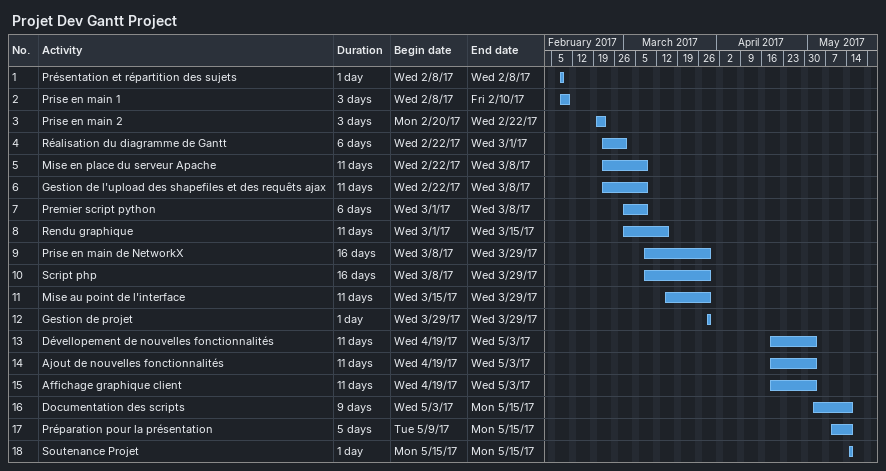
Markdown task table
Projet Dev Gantt Project

| ID | Task | Duration | Start | Finish |
|---|---|---|---|---|
| 1 | Présentation et répartition des sujets | 1d | 2017-02-08 | 2017-02-08 |
| 2 | Prise en main 1 | 3d | 2017-02-08 | 2017-02-10 |
| 3 | Prise en main 2 | 3d | 2017-02-20 | 2017-02-22 |
| 4 | Réalisation du diagramme de Gantt | 6d | 2017-02-22 | 2017-03-01 |
| 5 | Mise en place du serveur Apache | 11d | 2017-02-22 | 2017-03-08 |
| 6 | Gestion de l'upload des shapefiles et des requêts ajax | 11d | 2017-02-22 | 2017-03-08 |
| 7 | Premier script python | 6d | 2017-03-01 | 2017-03-08 |
| 8 | Rendu graphique | 11d | 2017-03-01 | 2017-03-15 |
| 9 | Prise en main de NetworkX | 16d | 2017-03-08 | 2017-03-29 |
| 10 | Script php | 16d | 2017-03-08 | 2017-03-29 |
| 11 | Mise au point de l'interface | 11d | 2017-03-15 | 2017-03-29 |
| 12 | Gestion de projet | 1d | 2017-03-29 | 2017-03-29 |
| 13 | Dévellopement de nouvelles fonctionnalités | 11d | 2017-04-19 | 2017-05-03 |
| 14 | Ajout de nouvelles fonctionnalités | 11d | 2017-04-19 | 2017-05-03 |
| 15 | Affichage graphique client | 11d | 2017-04-19 | 2017-05-03 |
| 16 | Documentation des scripts | 9d | 2017-05-03 | 2017-05-15 |
| 17 | Préparation pour la présentation | 5d | 2017-05-09 | 2017-05-15 |
| 18 | Soutenance Projet | 1d | 2017-05-15 | 2017-05-15 |
